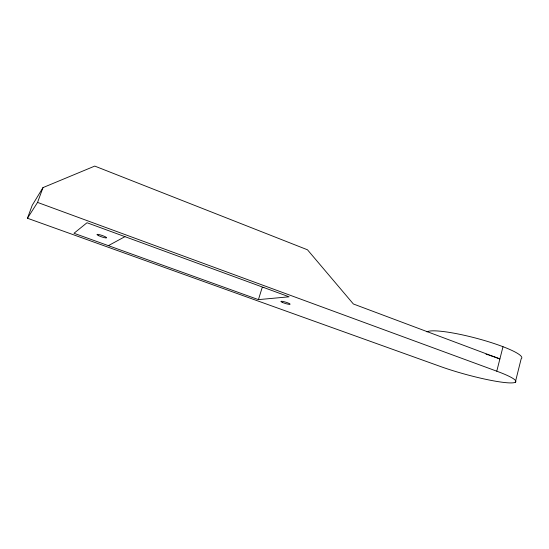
<?xml version="1.0" encoding="UTF-8"?>
<svg xmlns="http://www.w3.org/2000/svg" width="549" height="549" viewBox="0 0 549 549"><rect width="100%" height="100%" fill="white"/><g stroke="black" fill="none" stroke-linecap="round" stroke-linejoin="round"><path stroke-width="0.82" d="M515.312 382.262L521.152 358.854A49.396 7.514 14.8 0 0 482.173 339.858A49.396 7.514 14.8 0 0 426.978 331.871M489.166 355.196A49.527 6.849 15 0 1 499.892 358.922L353.371 303.981L307.474 249.788L94.757 166.086L43 187.6L32.233 205.271L27.45 218.248L440.799 366.622A49.65 6.183 15.2 0 0 506.885 382.742A49.65 6.183 15.2 0 0 496.776 371.193L502.994 346.714M258.428 299.624L289.097 296.81L87.01 222.743L73.998 233.277L258.428 299.624L262.168 287.587L263.843 287.367M27.45 218.248L37.552 202.409L43 187.6M108.366 245.65L124.966 236.64M37.552 202.409L496.776 371.193M486.023 354.194A49.527 6.849 15 0 1 488.356 354.935M282.44 302.437A4.797 0.686 16.9 0 0 290.016 304.304A4.797 0.686 16.9 0 0 284.121 301.717A4.797 0.686 16.9 0 0 282.44 302.437M98.717 235.706A5.071 0.741 19 0 0 106.527 237.861A5.071 0.741 19 0 0 100.151 234.848A5.071 0.741 19 0 0 98.717 235.706"/></g></svg>
